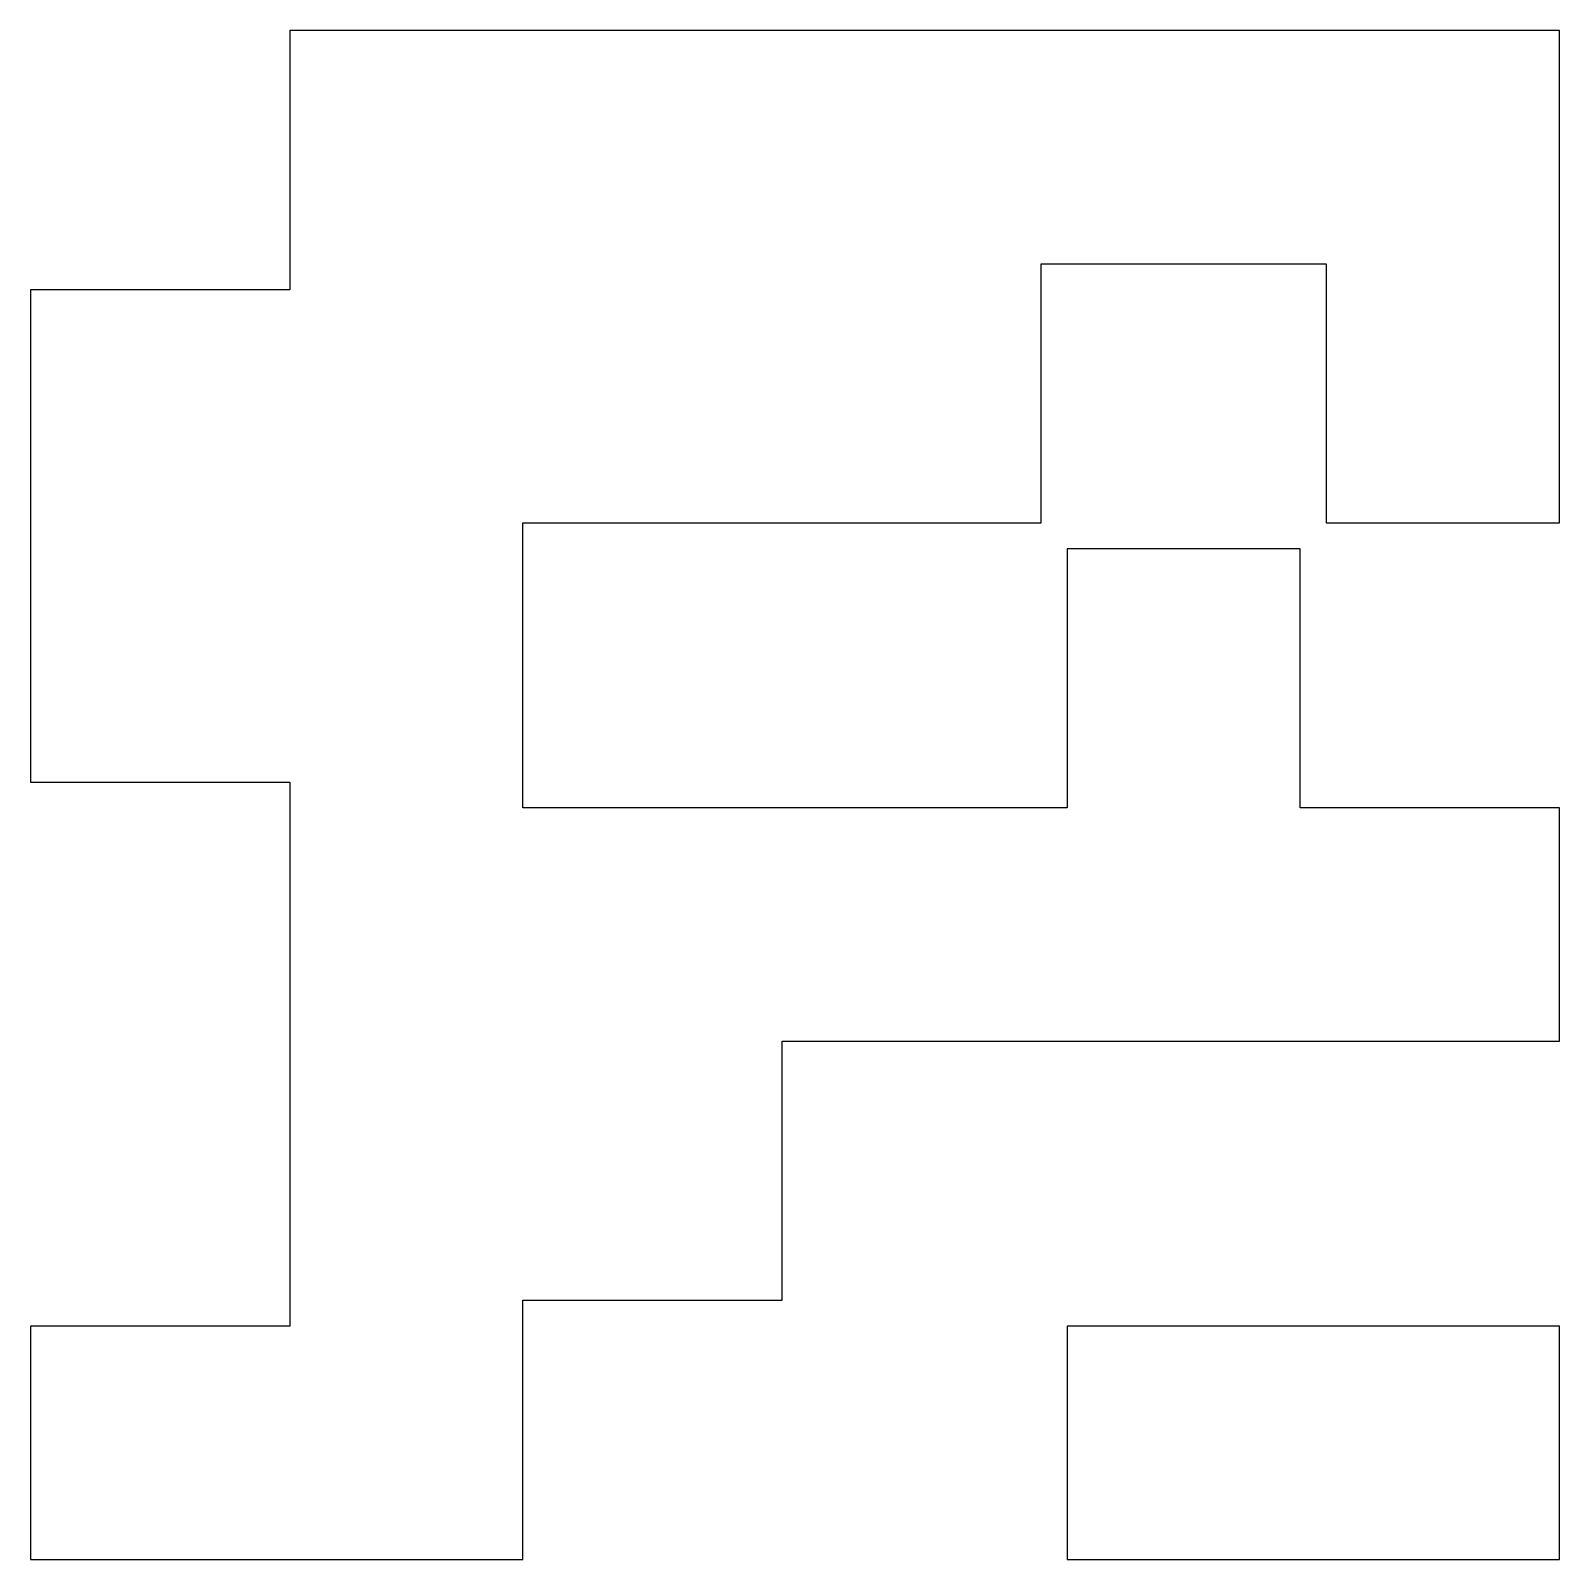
# Model space of a CAD drawing. Header units: millimetres. Extents: x -29.5 to 29.5, y -29.5 to 29.5.
import ezdxf

# ---------------------------------------------------------------- set-up
doc = ezdxf.new("R2010")
doc.units = ezdxf.units.MM
doc.layers.add('hcd_building_outline', color=1, linetype='Continuous', true_color=0xff0000)
doc.layers.add('hcd_windows', color=5, linetype='Continuous', true_color=0x0000ff)

msp = doc.modelspace()

# ---------------------------------------------------------------- linework, layer by layer
at = {"layer": 'hcd_building_outline'}
for points in [[(-29.5, -29.5), (-10.5, -29.5), (-10.5, -19.5), (-0.5, -19.5), (-0.5, -9.5), (29.5, -9.5), (29.5, -0.5), (19.5, -0.5), (19.5, 9.5), (10.5, 9.5), (10.5, -0.5), (-10.5, -0.5), (-10.5, 10.5), (9.5, 10.5), (9.5, 20.5), (20.5, 20.5), (20.5, 10.5), (29.5, 10.5), (29.5, 29.5), (-19.5, 29.5), (-19.5, 19.5), (-29.5, 19.5), (-29.5, 0.5), (-19.5, 0.5), (-19.5, -20.5), (-29.5, -20.5)], [(10.5, -29.5), (29.5, -29.5), (29.5, -20.5), (10.5, -20.5)]]:
    msp.add_lwpolyline(points, close=True, dxfattribs=at)
at = {"layer": 'hcd_windows'}
for points in [[(-19.5, 29.1), (-19.5, 27.9)], [(29.5, 27.811), (29.5, 29.078)], [(-19.5, 27.5), (-19.5, 26.3)], [(29.5, 26.122), (29.5, 27.389)], [(-19.5, 25.9), (-19.5, 24.7)], [(29.5, 24.433), (29.5, 25.7)], [(-19.5, 24.3), (-19.5, 23.1)], [(29.5, 22.744), (29.5, 24.011)], [(-19.5, 22.7), (-19.5, 21.5)], [(29.5, 21.056), (29.5, 22.322)], [(-19.5, 21.1), (-19.5, 19.9)], [(9.5, 18.9), (9.5, 20.1)], [(20.5, 20.1), (20.5, 18.9)], [(29.5, 19.367), (29.5, 20.633)], [(29.5, 17.678), (29.5, 18.944)], [(9.5, 17.3), (9.5, 18.5)], [(20.5, 18.5), (20.5, 17.3)], [(29.5, 15.989), (29.5, 17.256)], [(9.5, 15.7), (9.5, 16.9)], [(20.5, 16.9), (20.5, 15.7)], [(29.5, 14.3), (29.5, 15.567)], [(9.5, 14.1), (9.5, 15.3)], [(20.5, 15.3), (20.5, 14.1)], [(9.5, 12.5), (9.5, 13.7)], [(20.5, 13.7), (20.5, 12.5)], [(29.5, 12.611), (29.5, 13.878)], [(9.5, 10.9), (9.5, 12.1)], [(20.5, 12.1), (20.5, 10.9)], [(29.5, 10.922), (29.5, 12.189)], [(-10.5, 8.74), (-10.5, 10.06)], [(20.929, 10.5), (22.214, 10.5)], [(22.643, 10.5), (23.929, 10.5)], [(24.357, 10.5), (25.643, 10.5)], [(26.071, 10.5), (27.357, 10.5)], [(27.786, 10.5), (29.071, 10.5)], [(12.214, 9.5), (10.929, 9.5)], [(13.929, 9.5), (12.643, 9.5)], [(15.643, 9.5), (14.357, 9.5)], [(17.357, 9.5), (16.071, 9.5)], [(19.071, 9.5), (17.786, 9.5)], [(10.5, 9.1), (10.5, 7.9)], [(-10.5, 6.98), (-10.5, 8.3)], [(10.5, 7.5), (10.5, 6.3)], [(-10.5, 5.22), (-10.5, 6.54)], [(10.5, 5.9), (10.5, 4.7)], [(-10.5, 3.46), (-10.5, 4.78)], [(10.5, 4.3), (10.5, 3.1)], [(-10.5, 1.7), (-10.5, 3.02)], [(10.5, 2.7), (10.5, 1.5)], [(-10.5, -0.06), (-10.5, 1.26)], [(10.5, 1.1), (10.5, -0.1)], [(-29.1, 0.5), (-27.9, 0.5)], [(-27.5, 0.5), (-26.3, 0.5)], [(-25.9, 0.5), (-24.7, 0.5)], [(-24.3, 0.5), (-23.1, 0.5)], [(-22.7, 0.5), (-21.5, 0.5)], [(-21.1, 0.5), (-19.9, 0.5)], [(21.1, -0.5), (19.9, -0.5)], [(22.7, -0.5), (21.5, -0.5)], [(24.3, -0.5), (23.1, -0.5)], [(25.9, -0.5), (24.7, -0.5)], [(27.5, -0.5), (26.3, -0.5)], [(29.1, -0.5), (27.9, -0.5)], [(-10.5, -21.1), (-10.5, -19.9)], [(-10.1, -19.5), (-8.9, -19.5)], [(-8.5, -19.5), (-7.3, -19.5)], [(-6.9, -19.5), (-5.7, -19.5)], [(-5.3, -19.5), (-4.1, -19.5)], [(-3.7, -19.5), (-2.5, -19.5)], [(-2.1, -19.5), (-0.9, -19.5)], [(-10.5, -22.7), (-10.5, -21.5)], [(-10.5, -24.3), (-10.5, -23.1)], [(-10.5, -25.9), (-10.5, -24.7)], [(-10.5, -27.5), (-10.5, -26.3)], [(-10.5, -29.1), (-10.5, -27.9)]]:
    msp.add_lwpolyline(points, dxfattribs=at)

doc.saveas('drawing.dxf')
